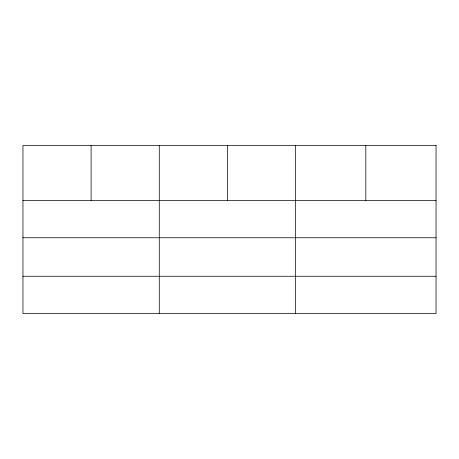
<?xml version="1.0" encoding="UTF-8"?>
<svg xmlns="http://www.w3.org/2000/svg" width="459" height="459" viewBox="0 0 459 459"><rect width="100%" height="100%" fill="white"/><g stroke="black" fill="none" stroke-linecap="round" stroke-linejoin="round"><path stroke-width="0.69" d="M22.95 200.388L436.05 200.388M22.95 237.756L436.05 237.756M22.95 276.261L436.05 276.261M365.823 145.371L365.823 200.388M295.596 145.371L295.596 313.629M227.434 145.371L227.434 200.388M159.273 145.371L159.273 313.629M91.112 145.371L91.112 200.388M436.05 145.371L22.95 145.371L22.95 313.629L436.05 313.629L436.05 145.371"/></g></svg>
